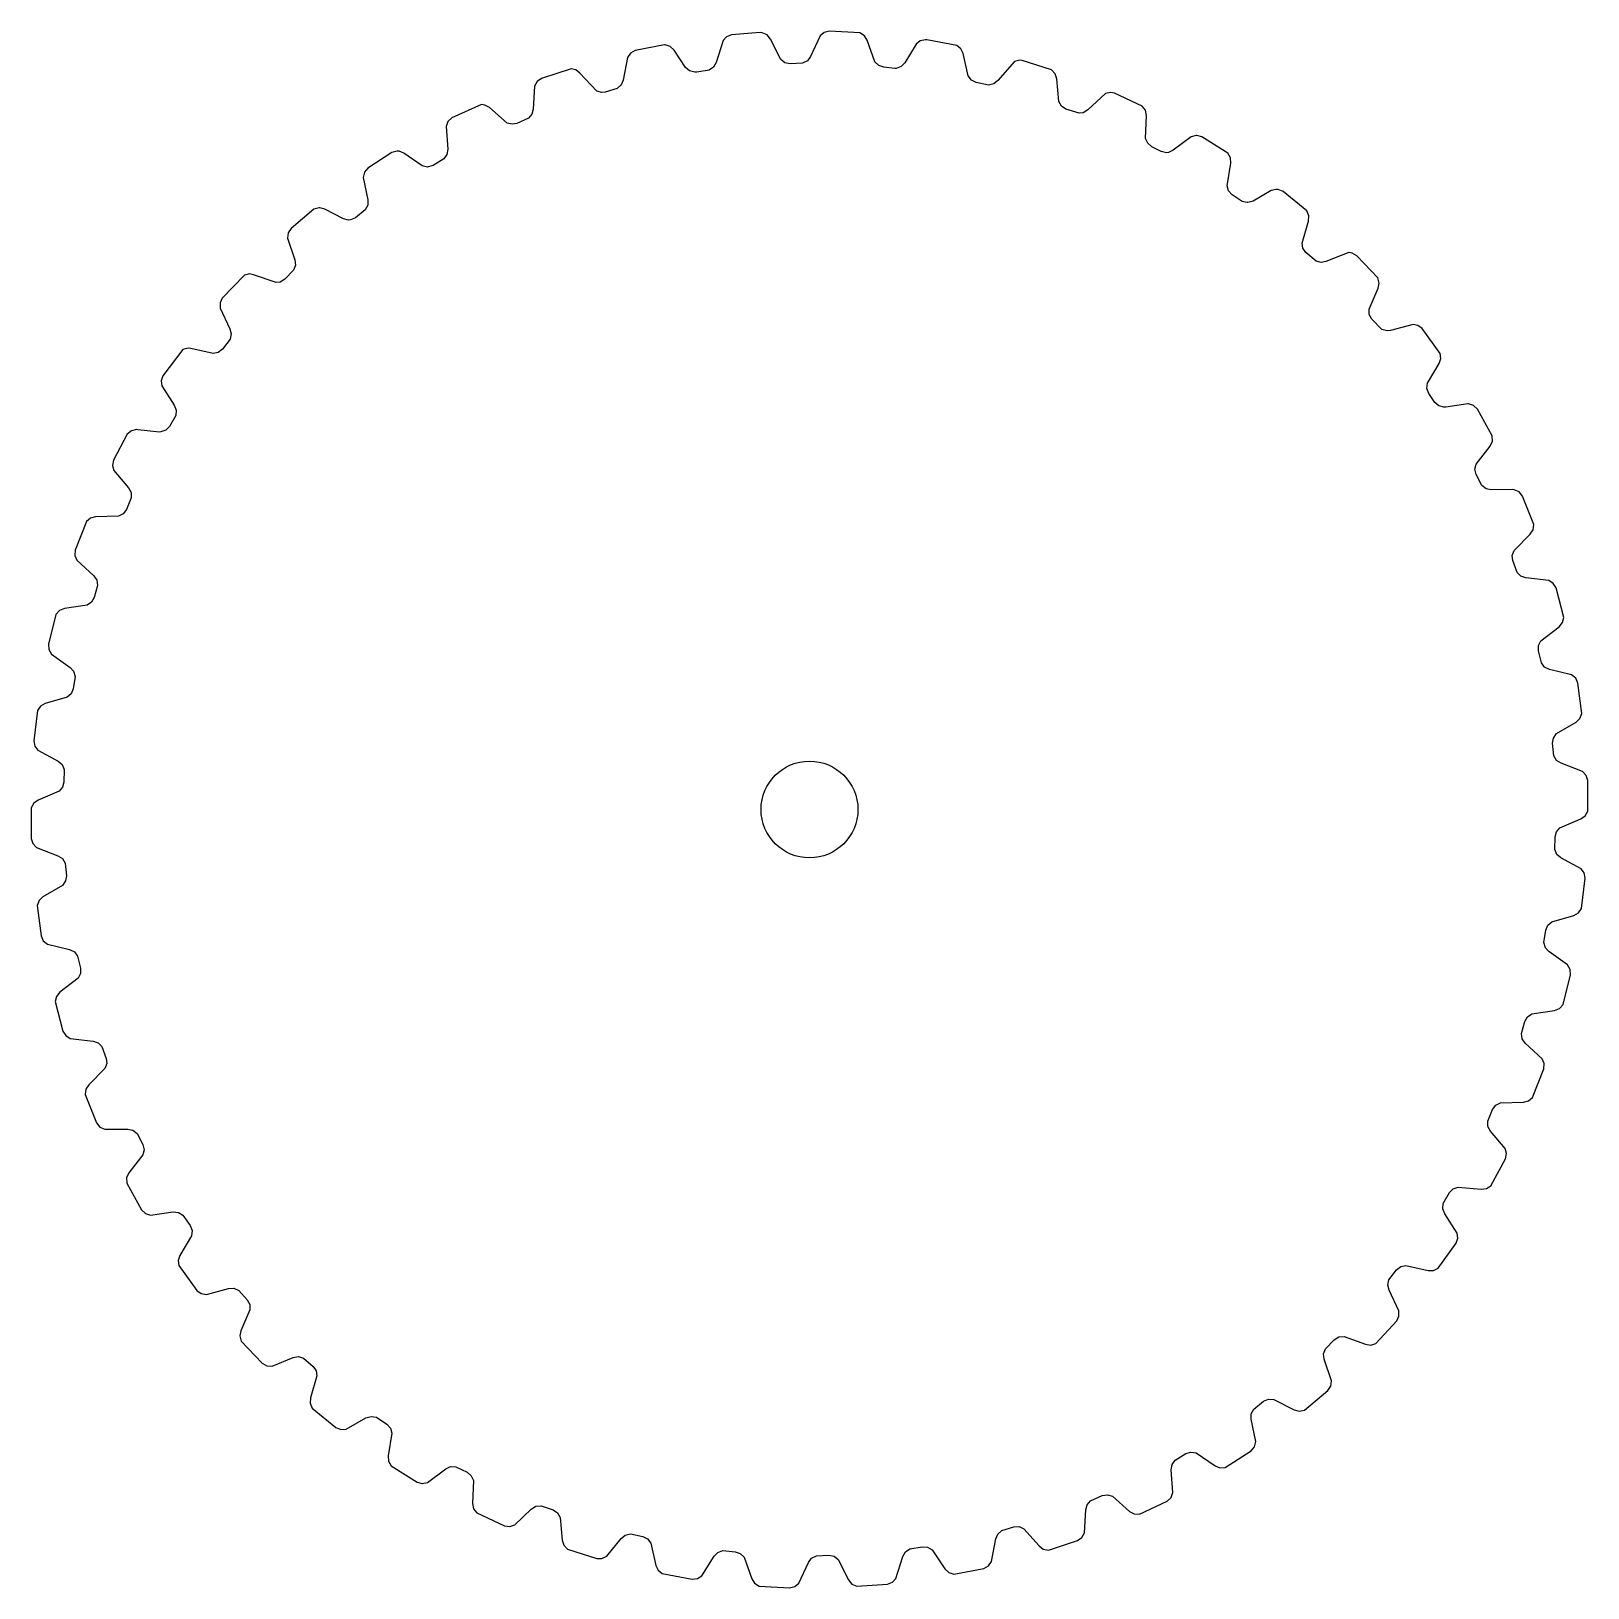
# Model space of a CAD drawing. Extents: x -40.2 to 40.2, y -40.2 to 40.2.
import ezdxf

# ---------------------------------------------------------------- set-up
doc = ezdxf.new("R2010")
doc.units = 0
doc.header["$MEASUREMENT"] = 0

msp = doc.modelspace()

# ---------------------------------------------------------------- linework, layer by layer
at = {"color": 13}
msp.add_lwpolyline([(40.05, -3.547), (40, -3.277), (39.836, -3.056), (38.796, -2.497), (38.588, -2.319), (38.478, -2.067), (38.491, -1.417), (38.564, -1.153), (38.746, -0.947), (39.83, -0.481), (40.054, -0.322), (40.185, -0.08), (40.178, 1.501), (40.095, 1.762), (39.905, 1.961), (38.803, 2.385), (38.574, 2.535), (38.434, 2.771), (38.365, 3.418), (38.404, 3.69), (38.559, 3.916), (39.577, 4.515), (39.778, 4.701), (39.878, 4.957), (39.673, 6.525), (39.558, 6.774), (39.345, 6.947), (38.198, 7.229), (37.952, 7.35), (37.783, 7.567), (37.634, 8.199), (37.639, 8.474), (37.764, 8.718), (38.699, 9.44), (38.875, 9.65), (38.942, 9.916), (38.543, 11.446), (38.397, 11.678), (38.164, 11.823), (36.991, 11.96), (36.732, 12.049), (36.537, 12.242), (36.31, 12.852), (36.28, 13.124), (36.374, 13.382), (37.21, 14.215), (37.36, 14.446), (37.392, 14.718), (36.804, 16.186), (36.631, 16.399), (36.381, 16.513), (36.278, 16.525), (35.201, 16.502), (34.932, 16.557), (34.715, 16.725), (34.413, 17.301), (34.349, 17.568), (34.41, 17.836), (35.135, 18.767), (35.254, 19.014), (35.253, 19.289), (34.485, 20.671), (34.286, 20.86), (34.025, 20.943), (33.99, 20.944), (32.855, 20.784), (32.751, 20.777), (32.485, 20.844), (32.276, 21.022), (31.973, 21.478), (31.877, 21.735), (31.903, 22.008), (32.506, 23.023), (32.593, 23.283), (32.557, 23.555), (31.623, 24.831), (31.402, 24.993), (31.166, 25.043), (29.991, 24.737), (29.82, 24.715), (29.553, 24.779), (29.029, 25.315), (28.901, 25.558), (28.893, 25.833), (29.364, 26.915), (29.418, 27.184), (29.348, 27.45), (28.261, 28.598), (28.021, 28.732), (27.851, 28.755), (26.654, 28.301), (26.418, 28.253), (26.151, 28.314), (25.627, 28.754), (25.47, 28.979), (25.427, 29.25), (25.759, 30.383), (25.779, 30.657), (25.677, 30.912), (24.454, 31.915), (24.199, 32.017), (24.096, 32.024), (23.83, 31.959), (22.897, 31.419), (22.634, 31.338), (22.6, 31.336), (22.331, 31.394), (21.821, 31.739), (21.637, 31.943), (21.561, 32.207), (21.748, 33.372), (21.733, 33.646), (21.6, 33.886), (20.261, 34.728), (19.996, 34.798), (19.961, 34.798), (19.696, 34.729), (18.778, 34.041), (18.528, 33.928), (18.425, 33.916), (18.156, 33.97), (17.671, 34.224), (17.463, 34.403), (17.354, 34.655), (17.394, 35.835), (17.345, 36.105), (17.183, 36.326), (15.749, 36.994), (15.546, 37.032), (15.278, 36.975), (14.364, 36.126), (14.13, 35.982), (13.926, 35.951), (13.242, 36.169), (13.013, 36.32), (12.874, 36.557), (12.766, 37.732), (12.683, 37.994), (12.494, 38.193), (10.988, 38.676), (10.851, 38.692), (10.583, 38.632), (9.723, 37.641), (9.509, 37.47), (9.241, 37.409), (8.605, 37.543), (8.359, 37.665), (8.191, 37.882), (7.936, 39.035), (7.821, 39.284), (7.609, 39.458), (6.054, 39.748), (5.985, 39.751), (5.718, 39.688), (5.506, 39.514), (4.928, 38.563), (4.737, 38.366), (4.479, 38.272), (4.41, 38.268), (3.831, 38.326), (3.572, 38.416), (3.378, 38.61), (2.981, 39.722), (2.836, 39.955), (2.603, 40.1), (1.025, 40.193), (0.759, 40.126), (0.549, 39.95), (0.056, 38.877), (-0.108, 38.657), (-0.353, 38.532), (-1.002, 38.504), (-1.271, 38.56), (-1.487, 38.729), (-2.021, 39.782), (-2.194, 39.995), (-2.443, 40.111), (-2.546, 40.123), (-4.021, 40.005), (-4.277, 39.905), (-4.463, 39.703), (-4.817, 38.577), (-4.953, 38.339), (-5.179, 38.184), (-5.82, 38.075), (-5.924, 38.068), (-6.189, 38.137), (-6.398, 38.315), (-6.991, 39.215), (-7.19, 39.405), (-7.451, 39.488), (-7.486, 39.49), (-9.003, 39.185), (-9.244, 39.054), (-9.404, 38.831), (-9.614, 37.669), (-9.719, 37.416), (-9.924, 37.234), (-10.546, 37.045), (-10.717, 37.023), (-10.984, 37.088), (-11.851, 38.03), (-12.072, 38.193), (-12.307, 38.243), (-13.843, 37.748), (-14.066, 37.588), (-14.196, 37.346), (-14.259, 36.167), (-14.331, 35.903), (-14.512, 35.696), (-15.106, 35.431), (-15.342, 35.384), (-15.609, 35.446), (-16.524, 36.244), (-16.763, 36.379), (-16.934, 36.403), (-18.465, 35.715), (-18.666, 35.529), (-18.765, 35.272), (-18.68, 34.095), (-18.718, 33.823), (-18.872, 33.596), (-19.428, 33.258), (-19.69, 33.178), (-19.725, 33.177), (-19.993, 33.236), (-20.936, 33.888), (-21.19, 33.991), (-21.294, 33.999), (-21.561, 33.934), (-22.796, 33.119), (-22.972, 32.909), (-23.038, 32.642), (-22.805, 31.485), (-22.81, 31.21), (-22.934, 30.966), (-23.443, 30.561), (-23.693, 30.449), (-23.796, 30.438), (-24.065, 30.493), (-25.018, 30.996), (-25.284, 31.067), (-25.318, 31.067), (-25.584, 30.999), (-26.767, 30.001), (-26.915, 29.77), (-26.947, 29.498), (-26.572, 28.378), (-26.542, 28.106), (-26.634, 27.847), (-27.088, 27.382), (-27.323, 27.239), (-27.527, 27.209), (-28.706, 27.616), (-28.909, 27.656), (-29.177, 27.599), (-30.316, 26.41), (-30.434, 26.162), (-30.432, 25.888), (-29.919, 24.824), (-29.855, 24.557), (-29.914, 24.289), (-30.307, 23.771), (-30.521, 23.6), (-30.789, 23.541), (-31.941, 23.801), (-32.078, 23.818), (-32.346, 23.758), (-33.387, 22.402), (-33.473, 22.141), (-33.437, 21.869), (-32.794, 20.879), (-32.697, 20.622), (-32.723, 20.349), (-33.047, 19.785), (-33.238, 19.589), (-33.497, 19.496), (-33.566, 19.492), (-34.672, 19.61), (-34.741, 19.614), (-35.008, 19.551), (-35.221, 19.377), (-35.932, 18.041), (-35.984, 17.771), (-35.914, 17.506), (-35.153, 16.604), (-35.024, 16.361), (-35.015, 16.087), (-35.266, 15.487), (-35.431, 15.268), (-35.676, 15.144), (-36.856, 15.11), (-37.123, 15.044), (-37.333, 14.868), (-37.909, 13.395), (-37.928, 13.121), (-37.825, 12.867), (-36.956, 12.067), (-36.799, 11.843), (-36.755, 11.572), (-36.929, 10.945), (-37.066, 10.707), (-37.293, 10.553), (-38.46, 10.371), (-38.716, 10.272), (-38.902, 10.071), (-39.289, 8.538), (-39.274, 8.264), (-39.139, 8.025), (-38.177, 7.34), (-37.993, 7.137), (-37.916, 6.874), (-38.01, 6.23), (-38.115, 5.977), (-38.322, 5.796), (-39.456, 5.469), (-39.698, 5.339), (-39.858, 5.116), (-40.05, 3.547), (-40, 3.277), (-39.836, 3.056), (-38.796, 2.497), (-38.588, 2.319), (-38.478, 2.067), (-38.491, 1.417), (-38.564, 1.153), (-38.746, 0.947), (-39.83, 0.481), (-40.054, 0.322), (-40.185, 0.08), (-40.178, -1.501), (-40.095, -1.762), (-39.905, -1.961), (-38.803, -2.385), (-38.574, -2.535), (-38.434, -2.771), (-38.365, -3.418), (-38.404, -3.69), (-38.559, -3.916), (-39.577, -4.515), (-39.778, -4.701), (-39.878, -4.957), (-39.673, -6.525), (-39.558, -6.774), (-39.345, -6.947), (-38.198, -7.229), (-37.952, -7.35), (-37.783, -7.567), (-37.634, -8.199), (-37.639, -8.474), (-37.764, -8.718), (-38.699, -9.44), (-38.875, -9.65), (-38.942, -9.916), (-38.543, -11.446), (-38.397, -11.678), (-38.164, -11.823), (-36.991, -11.96), (-36.732, -12.049), (-36.537, -12.242), (-36.31, -12.852), (-36.28, -13.124), (-36.374, -13.382), (-37.21, -14.215), (-37.36, -14.446), (-37.392, -14.718), (-36.804, -16.186), (-36.631, -16.399), (-36.381, -16.513), (-35.201, -16.502), (-34.932, -16.557), (-34.715, -16.725), (-34.413, -17.301), (-34.349, -17.568), (-34.41, -17.836), (-35.135, -18.767), (-35.254, -19.014), (-35.253, -19.289), (-34.485, -20.671), (-34.286, -20.86), (-34.025, -20.943), (-32.855, -20.784), (-32.581, -20.805), (-32.345, -20.944), (-31.973, -21.478), (-31.877, -21.735), (-31.903, -22.008), (-32.506, -23.023), (-32.593, -23.283), (-32.557, -23.555), (-31.623, -24.831), (-31.402, -24.993), (-31.132, -25.042), (-29.991, -24.737), (-29.717, -24.724), (-29.465, -24.833), (-29.029, -25.315), (-28.901, -25.558), (-28.893, -25.833), (-29.364, -26.915), (-29.418, -27.184), (-29.348, -27.45), (-28.261, -28.598), (-28.021, -28.732), (-27.747, -28.746), (-26.654, -28.301), (-26.384, -28.254), (-26.12, -28.33), (-25.627, -28.754), (-25.47, -28.979), (-25.427, -29.25), (-25.759, -30.383), (-25.779, -30.657), (-25.677, -30.912), (-24.454, -31.915), (-24.199, -32.017), (-23.926, -31.997), (-22.897, -31.419), (-22.634, -31.338), (-22.363, -31.38), (-21.821, -31.739), (-21.637, -31.943), (-21.561, -32.207), (-21.748, -33.372), (-21.733, -33.646), (-21.6, -33.886), (-20.261, -34.728), (-19.996, -34.798), (-19.727, -34.744), (-18.778, -34.041), (-18.528, -33.928), (-18.254, -33.936), (-17.671, -34.224), (-17.463, -34.403), (-17.354, -34.655), (-17.394, -35.835), (-17.345, -36.105), (-17.183, -36.326), (-15.749, -36.994), (-15.477, -37.029), (-15.217, -36.942), (-14.364, -36.126), (-14.13, -35.982), (-13.857, -35.956), (-13.242, -36.169), (-13.013, -36.32), (-12.874, -36.557), (-12.766, -37.732), (-12.683, -37.994), (-12.494, -38.193), (-10.988, -38.676), (-10.714, -38.677), (-10.467, -38.558), (-9.723, -37.641), (-9.509, -37.47), (-9.241, -37.409), (-8.605, -37.543), (-8.359, -37.665), (-8.191, -37.882), (-7.936, -39.035), (-7.821, -39.284), (-7.609, -39.458), (-6.054, -39.748), (-5.782, -39.715), (-5.551, -39.566), (-4.928, -38.563), (-4.737, -38.366), (-4.479, -38.272), (-3.831, -38.326), (-3.572, -38.416), (-3.378, -38.61), (-2.981, -39.722), (-2.836, -39.955), (-2.603, -40.1), (-1.025, -40.193), (-0.759, -40.126), (-0.549, -39.95), (-0.056, -38.877), (0.108, -38.657), (0.353, -38.532), (1.002, -38.504), (1.271, -38.56), (1.487, -38.729), (2.021, -39.782), (2.194, -39.995), (2.443, -40.111), (4.021, -40.005), (4.277, -39.905), (4.463, -39.703), (4.817, -38.577), (4.953, -38.339), (5.179, -38.184), (5.82, -38.075), (6.094, -38.097), (6.33, -38.237), (6.991, -39.215), (7.19, -39.405), (7.451, -39.488), (9.003, -39.185), (9.244, -39.054), (9.404, -38.831), (9.614, -37.669), (9.719, -37.416), (9.924, -37.234), (10.546, -37.045), (10.82, -37.033), (11.072, -37.142), (11.851, -38.03), (12.072, -38.193), (12.341, -38.243), (13.843, -37.748), (14.066, -37.588), (14.196, -37.346), (14.259, -36.167), (14.331, -35.903), (14.512, -35.696), (15.106, -35.431), (15.377, -35.385), (15.64, -35.462), (16.524, -36.244), (16.763, -36.379), (17.037, -36.394), (18.465, -35.715), (18.666, -35.529), (18.765, -35.272), (18.68, -34.095), (18.718, -33.823), (18.872, -33.596), (19.428, -33.258), (19.69, -33.178), (19.961, -33.222), (20.936, -33.888), (21.19, -33.991), (21.464, -33.972), (22.796, -33.119), (22.972, -32.909), (23.038, -32.642), (22.805, -31.485), (22.81, -31.21), (22.934, -30.966), (23.443, -30.561), (23.693, -30.449), (23.968, -30.458), (25.018, -30.996), (25.284, -31.067), (25.553, -31.014), (26.767, -30.001), (26.915, -29.77), (26.947, -29.498), (26.572, -28.378), (26.542, -28.106), (26.634, -27.847), (27.088, -27.382), (27.323, -27.239), (27.596, -27.214), (28.706, -27.616), (28.978, -27.653), (29.238, -27.567), (30.316, -26.41), (30.434, -26.162), (30.432, -25.888), (29.919, -24.824), (29.855, -24.557), (29.914, -24.289), (30.307, -23.771), (30.521, -23.6), (30.789, -23.541), (31.941, -23.801), (32.215, -23.803), (32.463, -23.685), (33.387, -22.402), (33.473, -22.141), (33.437, -21.869), (32.794, -20.879), (32.697, -20.622), (32.723, -20.349), (33.047, -19.785), (33.238, -19.589), (33.497, -19.496), (34.672, -19.61), (34.945, -19.578), (35.175, -19.43), (35.932, -18.041), (35.984, -17.771), (35.914, -17.506), (35.153, -16.604), (35.024, -16.361), (35.015, -16.087), (35.266, -15.487), (35.431, -15.268), (35.676, -15.144), (36.856, -15.11), (37.123, -15.044), (37.333, -14.868), (37.909, -13.395), (37.928, -13.121), (37.825, -12.867), (36.956, -12.067), (36.799, -11.843), (36.755, -11.572), (36.929, -10.945), (37.066, -10.707), (37.293, -10.553), (38.46, -10.371), (38.716, -10.272), (38.902, -10.071), (39.289, -8.538), (39.274, -8.264), (39.139, -8.025), (38.177, -7.34), (37.993, -7.137), (37.916, -6.874), (38.01, -6.23), (38.115, -5.977), (38.322, -5.796), (39.456, -5.469), (39.698, -5.339), (39.858, -5.116)], close=True, dxfattribs=at)
msp.add_circle((0, 0), 2.5, dxfattribs=at)

doc.saveas('drawing.dxf')
